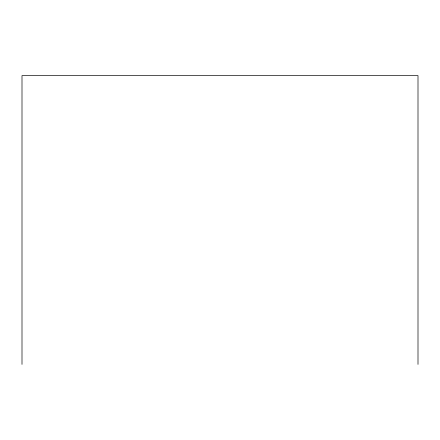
<?xml version="1.0" encoding="UTF-8"?>
<svg xmlns="http://www.w3.org/2000/svg" width="440" height="440" viewBox="0 0 440 440"><rect width="100%" height="100%" fill="white"/><g stroke="black" fill="none" stroke-linecap="round" stroke-linejoin="round"><path stroke-width="0.66" d="M418 364.381L418 75.62L22 75.62L22 364.381"/></g></svg>
